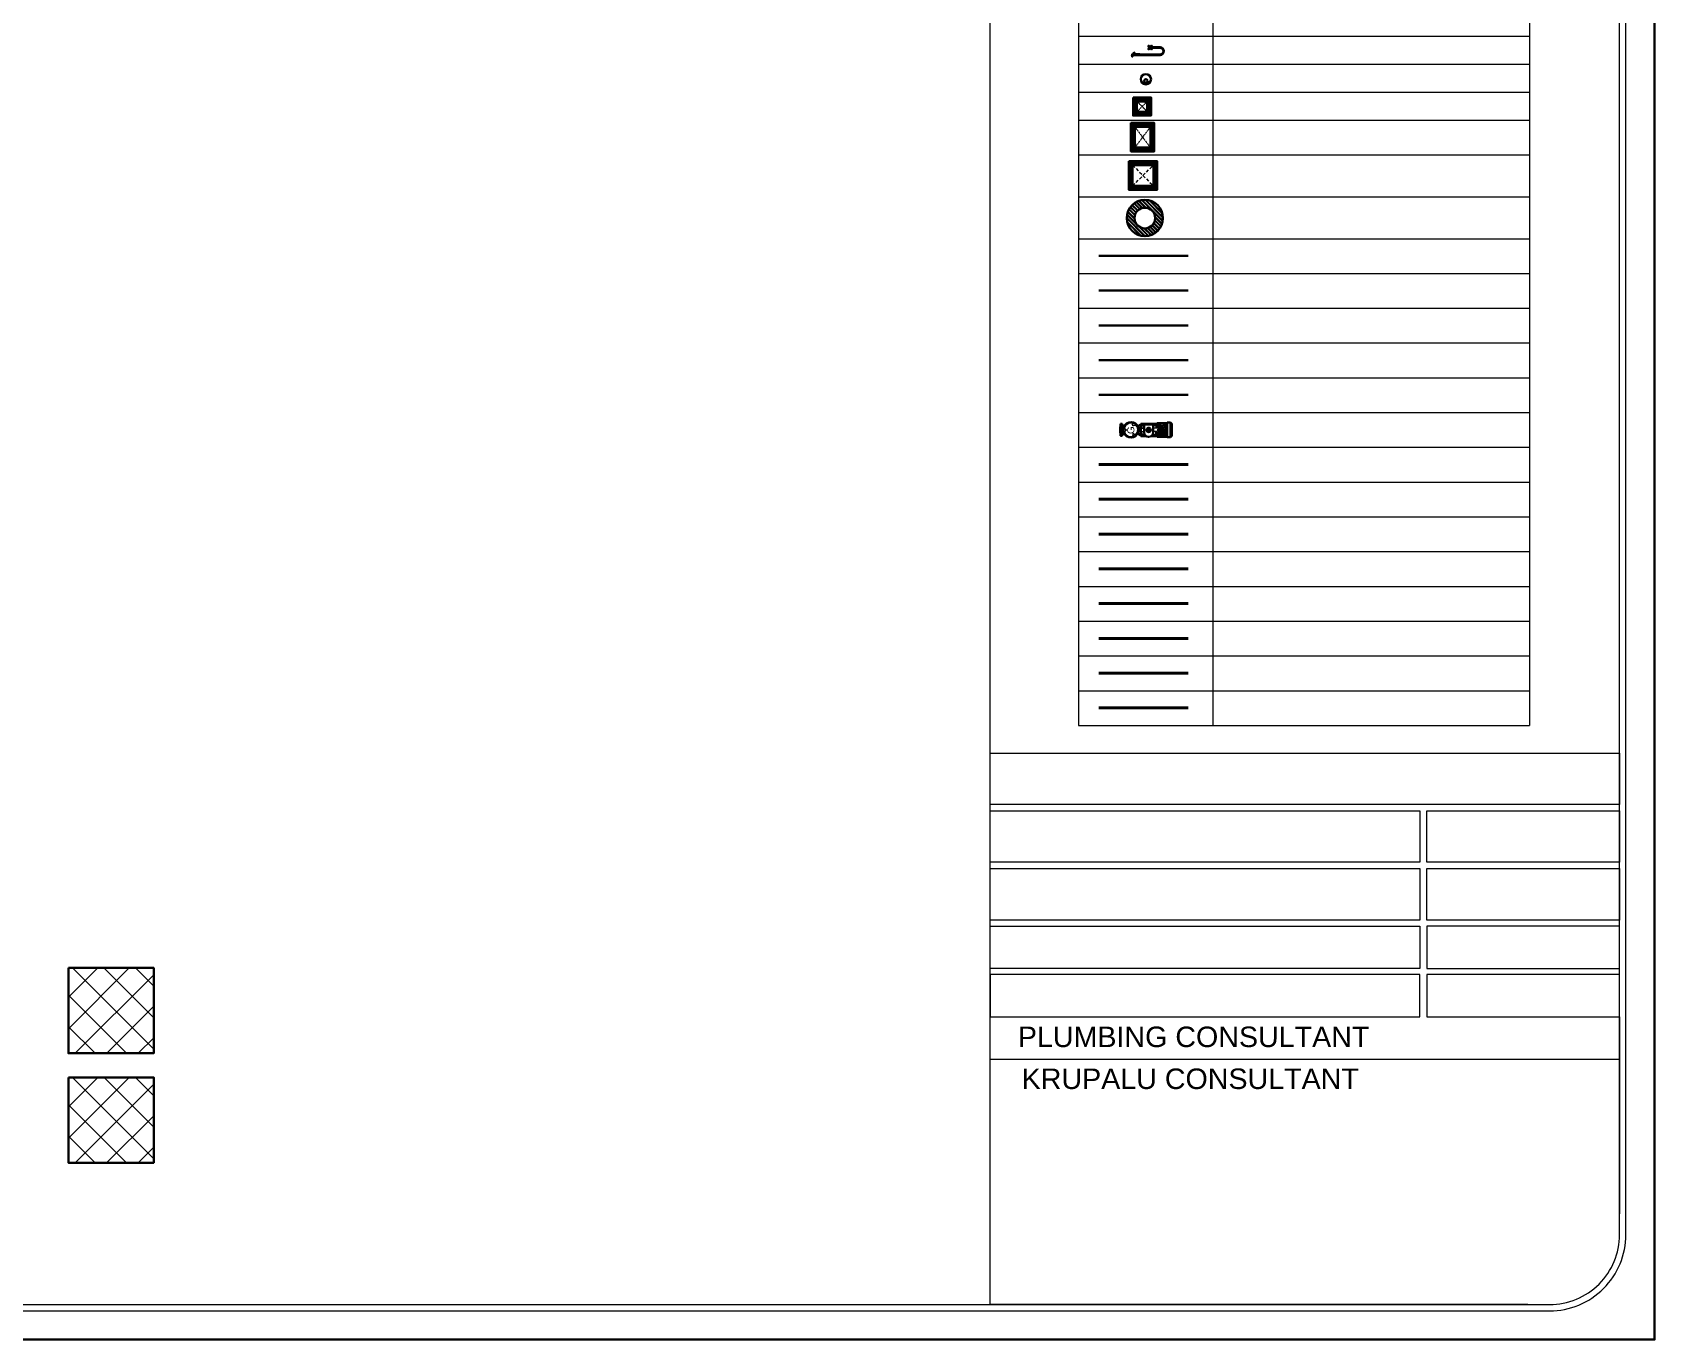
# Model space of a CAD drawing. Header units: inches. Extents: x 1807 to 67852, y 1160 to 20242.
# Drawn here: x 20446 to 21510, y 8125 to 8983 of the extents above; entities that cross this region are included whole.
import ezdxf
from ezdxf.enums import TextEntityAlignment as Align

# ---------------------------------------------------------------- set-up
doc = ezdxf.new("R2010")
doc.units = ezdxf.units.IN
doc.header["$MEASUREMENT"] = 0
doc.linetypes.add('DASHED2', pattern=[0.375, 0.25, -0.125])
for name, color, linetype, lineweight in [('0.75 WATER', 192, 'Continuous', 40), ('1 WATER', 44, 'Continuous', 40), ('1.5 WATER PIPE', 224, 'Continuous', 40), ('12 R.C.C.', 146, 'FENCELINE1', 30), ('18 R.C.C.', 98, 'FENCELINE1', 30), ('2 WATER PIPE', 225, 'Continuous', 40), ('2.5 WATER PIPE', 4, 'Continuous', 40), ('3 WATER PIPE', 3, 'Continuous', 40), ('4 R.C.C.', 6, 'FENCELINE1', 30), ('4 upvc pip', 5, 'Continuous', 30), ('4WATER PIPE', 36, 'Continuous', 40), ('9 R.C.C.', 15, 'FENCELINE1', 30), ('A-HATCH', 252, 'Continuous', 13), ('Bathing', 3, 'Continuous', 30), ('COLD WATER', 4, 'Continuous', 30), ('HATCH', 8, 'Continuous', 0), ('HOT LINE', 1, 'Continuous', 30), ('LEGEND', 7, 'Continuous', 15), ('M.H.', 1, 'Continuous', 30), ('SUNK', 216, 'Continuous', 30), ('SUNK HTACH', 165, 'Continuous', 15), ('WALLS', 7, 'Continuous', 20)]:
    doc.layers.add(name, color=color, linetype=linetype, lineweight=lineweight)
doc.layers.add('1.75', color=106, linetype='Continuous', lineweight=40, true_color=0x006b19)
doc.layers.add('6 R.C.C.', color=56, linetype='FENCELINE1', lineweight=30, true_color=0x707000)
doc.styles.add('Krupalu', font='arial.ttf', dxfattribs={"height": 8})
doc.styles.add('Krupalu 1', font='arial.ttf')
doc.linetypes.add('FENCELINE1', pattern='A,0.25,-0.1,[133,ltypeshp.shx,S=0.1,R=0,X=-0.1,Y=0],-0.1,1', length=1.45)

# ---------------------------------------------------------------- blocks, each defined once
blk = doc.blocks.new('DFGHERA')
at = {"layer": 'HATCH'}
h = blk.add_hatch(dxfattribs=at)
h.set_pattern_fill('ANSI32', color=256, scale=8, angle=90, style=0)
h.paths.add_polyline_path([(60596.9, -3942.1, 1), (60638.9, -3942.1, 1)])
h.paths.add_polyline_path([(60629.9, -3942.1, 1), (60605.9, -3942.1, 1)], flags=16)
at = {"layer": 'M.H.'}
for radius in [21, 12]:
    blk.add_circle((60617.9, -3942.1), radius, dxfattribs=at)
blk = doc.blocks.new('ASDFDSF')
at = {"layer": 'HATCH'}
h = blk.add_hatch(dxfattribs=at)
h.set_pattern_fill('ANSI32', color=256, scale=4, style=0)
h.paths.add_polyline_path([(60739.9, -3794.5), (60706.9, -3794.5), (60706.9, -3827.5), (60739.9, -3827.5)])
h.paths.add_polyline_path([(60735.4, -3799), (60735.4, -3823), (60711.4, -3823), (60711.4, -3799)], flags=16)
at = {"layer": 'HATCH', "linetype": 'DASHED2', "ltscale": 15}
for p, q in [((60711.4, -3799), (60735.4, -3823)), ((60711.4, -3823), (60735.4, -3799))]:
    blk.add_line(p, q, dxfattribs=at)
at = {"layer": 'M.H.'}
for points in [[(60706.9, -3794.5), (60739.9, -3794.5), (60739.9, -3827.5), (60706.9, -3827.5)], [(60711.4, -3799), (60735.4, -3799), (60735.4, -3823), (60711.4, -3823)]]:
    blk.add_lwpolyline(points, close=True, dxfattribs=at)
blk = doc.blocks.new('GDFHJHUKU')
at = {"layer": 'HATCH'}
h = blk.add_hatch(dxfattribs=at)
h.set_pattern_fill('ANSI32', color=256, scale=4, style=0)
h.paths.add_polyline_path([(60715.7, -3842.5), (60688.7, -3842.5), (60688.7, -3875.5), (60715.7, -3875.5)])
h.paths.add_polyline_path([(60711.2, -3871), (60693.2, -3871), (60693.2, -3847), (60711.2, -3847)], flags=16)
at = {"layer": 'HATCH', "linetype": 'DASHED2', "ltscale": 3}
for p, q in [((60693.2, -3847), (60711.2, -3871)), ((60693.2, -3871), (60711.2, -3847))]:
    blk.add_line(p, q, dxfattribs=at)
at = {"layer": 'M.H.'}
for points in [[(60688.7, -3842.5), (60715.7, -3842.5), (60715.7, -3875.5), (60688.7, -3875.5)], [(60693.2, -3847), (60711.2, -3847), (60711.2, -3871), (60693.2, -3871)]]:
    blk.add_lwpolyline(points, close=True, dxfattribs=at)
blk = doc.blocks.new('fuy')
at = {"layer": 'COLD WATER'}
blk.add_hatch(color=256, dxfattribs=at).paths.add_polyline_path([(11218.78, 91113.83, 1), (11218.78, 91116.26, 1)])
for p, q in [((11216.68, 91128.92), (11215.83, 91130.13)), ((11219.4, 91131.29), (11217.19, 91131.29)), ((11220.96, 91128.92), (11221.8, 91130.13)), ((11215.3, 91119.47), (11215.3, 91116.53)), ((11215.3, 91119.47), (11222.13, 91119.47)), ((11216.63, 91121.27), (11215.52, 91119.47)), ((11220.83, 91121.23), (11222.11, 91119.47)), ((11222.13, 91119.47), (11222.13, 91113.03)), ((11215.3, 91113.55), (11215.3, 91109.55)), ((11222.13, 91109.55), (11222.13, 91113.03)), ((11214.65, 91102.61), (11214.65, 91104.5)), ((11214.65, 91104.5), (11222.94, 91104.5)), ((11222.94, 91102.61), (11214.65, 91102.61)), ((11222.94, 91104.5), (11222.94, 91102.61))]:
    blk.add_line(p, q, dxfattribs=at)
for points in [[(11222.17, 91130.96), (11222.17, 91130.13), (11215.46, 91130.13), (11215.46, 91130.96)], [(11217.19, 91130.96), (11217.19, 91131.29), (11220.44, 91131.29), (11220.44, 91130.96)]]:
    blk.add_lwpolyline(points, close=True, dxfattribs=at)
for points in [[(11214.9, 91109.55), (11214.9, 91110.14), (11215.3, 91110.14)], [(11222.69, 91104.5), (11222.69, 91109.55), (11214.9, 91109.55), (11214.9, 91104.5)], [(11222.69, 91109.55), (11222.69, 91110.19), (11222.13, 91110.19)], [(11222.94, 91102.61), (11222.2, 91101.85), (11215.43, 91101.85), (11214.65, 91102.61)]]:
    blk.add_lwpolyline(points, dxfattribs=at)
blk.add_circle((11218.78, 91115.04), 1.22, dxfattribs=at)
for start, end in [(163.62198, 16.37802), (16.37802, 163.62198)]:
    blk.add_arc((11218.82, 91125.08), 4.4, start, end, dxfattribs=at)
at = {"layer": 'HATCH'}
for p, q in [((11217.07, 91129.12), (11217.07, 91130.13)), ((11218.82, 91130.13), (11218.82, 91129.17)), ((11220.59, 91130.13), (11220.59, 91129.11)), ((11215.93, 91119.47), (11215.93, 91117.16)), ((11216.44, 91118.98), (11215.93, 91119.47)), ((11216.44, 91117.44), (11216.44, 91118.98)), ((11216.44, 91118.98), (11217.87, 91118.98)), ((11216.63, 91119.8), (11216.63, 91121.27)), ((11217.87, 91119.47), (11217.87, 91117.76)), ((11219.76, 91119.47), (11219.76, 91117.76)), ((11221.19, 91118.98), (11219.76, 91118.98)), ((11220.83, 91119.82), (11220.83, 91121.23)), ((11221.19, 91118.98), (11221.7, 91119.47)), ((11221.19, 91117.62), (11221.19, 91118.98)), ((11215.45, 91109.55), (11215.45, 91104.5)), ((11215.93, 91112.92), (11215.93, 91110.43)), ((11216.44, 91110.92), (11215.93, 91110.43)), ((11215.93, 91110.43), (11217.87, 91110.43)), ((11215.96, 91109.55), (11215.96, 91104.5)), ((11216.44, 91112.65), (11216.44, 91110.92)), ((11216.44, 91110.92), (11217.87, 91110.92)), ((11216.46, 91109.55), (11216.46, 91104.5)), ((11216.97, 91109.55), (11216.97, 91104.5)), ((11217.48, 91109.55), (11217.48, 91104.5)), ((11217.87, 91110.43), (11217.87, 91112.33)), ((11217.98, 91109.55), (11217.98, 91104.5)), ((11218.49, 91109.55), (11218.49, 91104.5)), ((11219, 91109.55), (11219, 91108.97)), ((11219, 91105.8), (11219, 91104.5)), ((11219.27, 91108.97), (11219.25, 91105.8)), ((11219.5, 91109.55), (11219.5, 91108.97)), ((11219.5, 91105.8), (11219.5, 91104.5)), ((11219.76, 91110.43), (11219.76, 91112.33)), ((11221.19, 91110.92), (11219.76, 91110.92)), ((11221.7, 91110.43), (11219.76, 91110.43)), ((11220.56, 91108.42), (11219.95, 91108.46)), ((11220.56, 91106.47), (11219.95, 91106.45)), ((11220.01, 91109.55), (11220.01, 91108.97)), ((11220.01, 91105.8), (11220.01, 91104.5)), ((11220.52, 91109.55), (11220.52, 91108.97)), ((11220.52, 91105.8), (11220.52, 91104.5)), ((11221.02, 91109.55), (11221.02, 91108.97)), ((11221.02, 91105.8), (11221.02, 91104.5)), ((11221.19, 91112.46), (11221.19, 91110.92)), ((11221.19, 91110.92), (11221.7, 91110.43)), ((11221.53, 91109.55), (11221.53, 91108.97)), ((11221.53, 91105.8), (11221.53, 91104.5)), ((11221.7, 91112.46), (11221.7, 91110.43)), ((11222.04, 91109.55), (11222.04, 91108.97)), ((11222.04, 91105.8), (11222.04, 91104.5))]:
    blk.add_line(p, q, dxfattribs=at)
for points in [[(11219.58, 91128.61, -0.312452), (11219.62, 91128.56, -0.02483), (11219.62, 91128.47, -0.312452), (11219.58, 91128.42, 0.242394), (11218.78, 91127.63, -0.312452), (11218.73, 91127.6, -0.02483), (11218.64, 91127.6, -0.312452), (11218.59, 91127.64, 0.242394), (11217.81, 91128.43, -0.312452), (11217.77, 91128.49, -0.02483), (11217.77, 91128.58, -0.312452), (11217.81, 91128.63, 0.242394), (11218.61, 91129.41, -0.312452), (11218.66, 91129.45, -0.02483), (11218.75, 91129.45, -0.312452), (11218.8, 91129.41, 0.242394)], [(11221.51, 91122.68, -0.312452), (11221.45, 91122.67, -0.02483), (11221.37, 91122.72, -0.312452), (11221.34, 91122.78, 0.242394), (11221.05, 91123.86, -0.312452), (11221.04, 91123.92, -0.02483), (11221.09, 91124, -0.312452), (11221.15, 91124.03, 0.242394), (11222.23, 91124.32, -0.312452), (11222.29, 91124.32, -0.02483), (11222.37, 91124.28, -0.312452), (11222.4, 91124.22, 0.242394), (11222.69, 91123.14, -0.312452), (11222.7, 91123.08, -0.02483), (11222.65, 91123, -0.312452), (11222.59, 91122.97, 0.242394)], [(11215.39, 91123.95, -0.312452), (11215.41, 91124.01, -0.02483), (11215.49, 91124.05, -0.312452), (11215.56, 91124.05, 0.242394), (11216.64, 91123.76, -0.312452), (11216.7, 91123.73, -0.02483), (11216.74, 91123.65, -0.312452), (11216.73, 91123.59, 0.242394), (11216.44, 91122.51, -0.312452), (11216.42, 91122.45, -0.02483), (11216.34, 91122.4, -0.312452), (11216.28, 91122.41, 0.242394), (11215.2, 91122.7, -0.312452), (11215.14, 91122.73, -0.02483), (11215.09, 91122.81, -0.312452), (11215.1, 91122.87, 0.242394)]]:
    blk.add_lwpolyline(points, format="xyb", close=True, dxfattribs=at)
for points in [[(11216.63, 91119.47), (11216.63, 91119.8), (11216.05, 91119.8), (11216.05, 91119.47)], [(11217.94, 91119.47), (11217.94, 91119.81), (11217.33, 91119.81), (11217.33, 91119.47)], [(11219.92, 91119.47), (11219.92, 91119.81), (11219.31, 91119.81), (11219.31, 91119.47)], [(11220.83, 91119.47), (11220.83, 91119.82), (11221.44, 91119.82), (11221.44, 91119.47)], [(11222.69, 91108.97), (11222.69, 91105.8), (11218.49, 91105.8), (11218.49, 91108.97)], [(11222.21, 91108.23), (11222.21, 91106.73), (11221.12, 91106.73), (11221.12, 91108.23)]]:
    blk.add_lwpolyline(points, close=True, dxfattribs=at)
for points in [[(11221.7, 91119.47), (11221.7, 91117.62)], [(11219.13, 91109.55), (11219.13, 91110.1), (11218.24, 91110.1), (11218.24, 91109.55)], [(11220.94, 91108.78), (11220.35, 91108.78), (11219.95, 91108.46), (11219.95, 91106.45), (11220.32, 91106.07), (11220.93, 91106.08)], [(11222.69, 91108.42), (11222.23, 91108.78), (11220.94, 91108.78), (11220.56, 91108.42), (11220.56, 91106.47), (11220.93, 91106.08), (11222.27, 91106.08), (11222.69, 91106.52)]]:
    blk.add_lwpolyline(points, dxfattribs=at)
at = {"layer": 'HATCH', "ltscale": 0.5}
blk.add_circle((11218.78, 91115.04), 1.42, dxfattribs=at)
at = {"layer": 'HATCH'}
for centre, radius, start, end in [((11218.82, 91125.08), 3.84, 98.38775, 206.33381), ((11218.82, 91125.08), 3.84, 18.84286, 85.75014), ((11218.82, 91125.08), 3.84, 338.97142, 18.84286), ((11218.82, 91125.08), 3.84, 218.97142, 326.33381), ((11218.82, 91115.04), 2.88, 63.93821, 116.06179), ((11218.82, 91115.04), 2.88, 243.93821, 296.06179)]:
    blk.add_arc(centre, radius, start, end, dxfattribs=at)
at = {"layer": 'HOT LINE'}
for p, q in [((11217.41, 91117.62), (11221.81, 91117.62)), ((11221.81, 91112.46), (11221.81, 91117.62)), ((11217.41, 91112.46), (11221.81, 91112.46))]:
    blk.add_line(p, q, dxfattribs=at)
blk.add_arc((11217.41, 91115.04), 2.58, 90, 270, dxfattribs=at)
at = {"layer": 'LEGEND', "style": 'Krupalu 1'}
blk.add_text('G', height=4, dxfattribs=at).set_placement((11218.61, 91123.17), align=Align.CENTER)
blk = doc.blocks.new('MMKKJ')
at = {"layer": 'Bathing'}
for centre, radius in [((30550.07, -6434.31), 1.69), ((30550.07, -6434.87), 0.608)]:
    blk.add_circle(centre, radius, dxfattribs=at)
blk = doc.blocks.new('JGHVB')
at = {"layer": 'Bathing'}
for p, q in [((30486.14, -6376.03), (30485.23, -6375.86)), ((30486.21, -6375.68), (30485.3, -6375.51)), ((30485.7, -6377.86), (30485.7, -6375.95)), ((30486.05, -6377.86), (30485.7, -6377.86)), ((30485.7, -6378.67), (30485.7, -6377.9)), ((30486.05, -6377.9), (30485.7, -6377.9)), ((30486.05, -6376.67), (30485.71, -6376.67)), ((30485.72, -6377.9), (30485.72, -6377.86)), ((30486, -6378.87), (30485.74, -6378.87)), ((30485.74, -6378.87), (30485.74, -6379.27)), ((30486, -6379.27), (30485.74, -6379.27)), ((30485.78, -6386.66, -7.68), (30485.78, -6379.27)), ((30485.98, -6386.66, -7.68), (30485.98, -6379.27)), ((30486, -6378.87), (30486, -6379.27)), ((30486.03, -6377.9), (30486.03, -6377.86)), ((30486.05, -6377.86), (30486.05, -6376.02)), ((30486.05, -6378.67), (30486.05, -6377.9)), ((30486.2, -6375.99), (30486.67, -6376.47)), ((30486.24, -6375.83), (30486.73, -6376.41)), ((30488.47, -6382.84), (30488.25, -6383.06)), ((30488.26, -6382.37), (30488.47, -6382.59)), ((30488.39, -6382.23), (30488.61, -6382.45)), ((30488.61, -6382.98), (30488.39, -6383.2)), ((30488.52, -6383.31), (30488.52, -6383.57)), ((30488.52, -6383.31), (30488.61, -6383.31)), ((30488.52, -6383.57), (30488.69, -6383.57, 0)), ((30488.61, -6382.98), (30488.61, -6383.48)), ((30488.87, -6383.48), (30488.61, -6383.48)), ((30488.64, -6386.66, -3.21), (30488.64, -6383.57, 0)), ((30488.64, -6386.66, -3.21), (30488.64, -6383.57, 0)), ((30488.64, -6386.66, -3.8), (30488.64, -6383.61, -0.62)), ((30488.95, -6383.57), (30488.69, -6383.57, 0)), ((30488.84, -6386.66, -3.21), (30488.84, -6383.57, 0)), ((30488.84, -6386.66, -3.21), (30488.84, -6383.57, 0)), ((30488.84, -6386.66, -3.8), (30488.84, -6383.61, -0.62)), ((30489.08, -6382.23), (30488.86, -6382.45)), ((30488.87, -6382.98), (30489.08, -6383.2)), ((30488.87, -6382.98), (30488.87, -6383.48)), ((30488.95, -6383.31), (30488.87, -6383.31)), ((30488.95, -6383.31), (30488.95, -6383.57)), ((30489.22, -6382.37), (30489, -6382.59)), ((30489, -6382.84), (30489.22, -6383.06))]:
    blk.add_line(p, q, dxfattribs=at)
for centre, radius in [((30488.19, -6382.17), 0.212), ((30488.19, -6383.26), 0.212), ((30488.74, -6382.72), 0.295), ((30488.74, -6382.72), 0.197), ((30489.28, -6382.17), 0.212), ((30489.29, -6383.26), 0.212)]:
    blk.add_circle(centre, radius, dxfattribs=at)
for centre, radius, start, end in [((30486.55, -6378.58), 0.857, 181.59502, 199.5098), ((30485.2, -6378.58), 0.857, 340.4902, 358.40498), ((30486.71, -6376.45), 0.0415, 210.38984, 54.06161), ((30487.31, -6386.65, -7.68), 1.53, 180.35372, 359.64628), ((30487.31, -6386.65, -7.68), 1.33, 180.35372, 359.64628)]:
    blk.add_arc(centre, radius, start, end, dxfattribs=at)
at = {"layer": 'Bathing', "extrusion": (0, 0, -1)}
blk.add_ellipse((30485.26, -6375.68), major_axis=(-0.034, -0.175), ratio=0.332332, dxfattribs=at)
blk.add_ellipse((30486.18, -6375.86), major_axis=(-0.034, -0.175), ratio=0.332332, start_param=3.141593, end_param=6.283185, dxfattribs=at)
blk = doc.blocks.new('SDHGFH')
at = {"layer": 'HATCH'}
h = blk.add_hatch(dxfattribs=at)
h.set_pattern_fill('ANSI32', color=256, scale=4, style=0)
h.paths.add_polyline_path([(60723, -3901.4), (60702, -3901.4), (60702, -3922.4), (60723, -3922.4)])
h.paths.add_polyline_path([(60718.5, -3905.9), (60718.5, -3917.9), (60706.5, -3917.9), (60706.5, -3905.9)], flags=16)
at = {"layer": 'HATCH', "linetype": 'DASHED2'}
for p, q in [((60718.5, -3917.9), (60706.5, -3905.9)), ((60706.5, -3917.9), (60718.5, -3905.9))]:
    blk.add_line(p, q, dxfattribs=at)
at = {"layer": 'M.H.'}
for points in [[(60702, -3901.4), (60723, -3901.4), (60723, -3922.4), (60702, -3922.4)], [(60706.5, -3905.9), (60718.5, -3905.9), (60718.5, -3917.9), (60706.5, -3917.9)]]:
    blk.add_lwpolyline(points, close=True, dxfattribs=at)

msp = doc.modelspace()

# ---------------------------------------------------------------- hatches: boundary and pattern name
at = {"layer": 'SUNK HTACH', "ltscale": 10}
h = msp.add_hatch(dxfattribs=at)
h.set_pattern_fill('ANSI37', color=114, scale=116.64, style=0)
h.set_pattern_definition([(45, (12418.546, -104632.591), (-10.3096169, 10.3096169), []), (135, (12418.546, -104632.591), (-10.3096169, -10.3096169), [])])
h.paths.add_polyline_path([(20469.7, 8369.1), (20525.7, 8369.1), (20525.7, 8313.1), (20469.7, 8313.1)])
h = msp.add_hatch(dxfattribs=at)
h.set_pattern_fill('ANSI37', color=256, scale=116.64, style=0)
h.set_pattern_definition([(45, (12418.546, -104704.362), (-10.3096169, 10.3096169), []), (135, (12418.546, -104704.362), (-10.3096169, -10.3096169), [])])
h.paths.add_polyline_path([(20469.7, 8297.3), (20525.7, 8297.3), (20525.7, 8241.3), (20469.7, 8241.3)])

# ---------------------------------------------------------------- linework, layer by layer
at = {"layer": '0.75 WATER', "ltscale": 10}
msp.add_line((21203.9, 8539.6, -4), (21145.4, 8539.6, -4), dxfattribs=at)
at = {"layer": '1 WATER', "ltscale": 10}
msp.add_line((21203.9, 8562.4, -4), (21145.4, 8562.4, -4), dxfattribs=at)
at = {"layer": '1.5 WATER PIPE', "ltscale": 10}
msp.add_line((21203.9, 8608, -4), (21145.4, 8608, -4), dxfattribs=at)
at = {"layer": '1.75', "ltscale": 10}
msp.add_line((21203.9, 8585.2, -4), (21145.4, 8585.2, -4), dxfattribs=at)
at = {"layer": '12 R.C.C.', "ltscale": 5}
msp.add_line((21203.9, 8813.2, -4), (21145.4, 8813.2, -4), dxfattribs=at)
at = {"layer": '18 R.C.C.', "ltscale": 5}
msp.add_line((21203.9, 8836, -4), (21145.4, 8836, -4), dxfattribs=at)
at = {"layer": '2 WATER PIPE', "ltscale": 10}
msp.add_line((21203.9, 8630.8, -4), (21145.4, 8630.8, -4), dxfattribs=at)
at = {"layer": '2.5 WATER PIPE', "ltscale": 10}
msp.add_line((21203.9, 8653.6, -4), (21145.4, 8653.6, -4), dxfattribs=at)
at = {"layer": '3 WATER PIPE', "ltscale": 10}
msp.add_line((21203.9, 8676.4, -4), (21145.4, 8676.4, -4), dxfattribs=at)
at = {"layer": '4 R.C.C.', "ltscale": 5}
msp.add_line((21203.9, 8744.8, -4), (21145.4, 8744.8, -4), dxfattribs=at)
at = {"layer": '4 upvc pip'}
msp.add_lwpolyline([(19086.6, 9838.8), (21509.8, 9838.8), (21509.8, 8125.4), (19086.6, 8125.4)], close=True, dxfattribs=at)
at = {"layer": '4WATER PIPE', "ltscale": 10}
msp.add_line((21203.9, 8699.2, -4), (21145.4, 8699.2, -4), dxfattribs=at)
at = {"layer": '6 R.C.C.', "ltscale": 5}
msp.add_line((21203.9, 8767.6, -4), (21145.4, 8767.6, -4), dxfattribs=at)
at = {"layer": '9 R.C.C.', "ltscale": 5}
msp.add_line((21203.9, 8790.4, -4), (21145.4, 8790.4, -4), dxfattribs=at)
at = {"layer": 'A-HATCH'}
msp.add_line((21074.2, 8148.4), (21074.2, 9815.9), dxfattribs=at)
for points in [[(21444.1, 9820), (19148.3, 9820, 0.414214), (19105.4, 9777.1), (19105.4, 8191.2, 0.414214), (19152.4, 8144.2), (21441, 8144.2, 0.414214), (21491, 8194.2), (21491, 9773, 0.414214)], [(21444.1, 9815.9), (19148.3, 9815.9, 0.414214), (19109.5, 9777.1), (19109.5, 8191.2, 0.414214), (19152.4, 8148.4), (21441, 8148.4, 0.414214), (21486.9, 8194.2), (21486.9, 9773, 0.414214)]]:
    msp.add_lwpolyline(points, format="xyb", close=True, dxfattribs=at)
at = {"layer": 'HATCH', "ltscale": 10}
for p, q in [((21074.2, 8148.4), (21074.2, 8337.1)), ((21486.9, 8337.1), (21486.9, 8207.9)), ((21426.8, 8148.4), (21074.2, 8148.4))]:
    msp.add_line(p, q, dxfattribs=at)
at = {"layer": 'HATCH', "ltscale": 40}
msp.add_line((21074.2, 8309.2), (21486.9, 8309.2), dxfattribs=at)
at = {"layer": 'HATCH', "ltscale": 10}
for points in [[(21074.2, 8510), (21486.9, 8510), (21486.9, 8476.2), (21074.2, 8476.2)], [(21074.2, 8472.1), (21355.8, 8472.1), (21355.8, 8438.4), (21074.2, 8438.4)], [(21360.5, 8472.1), (21486.9, 8472.1), (21486.9, 8438.4), (21360.5, 8438.4)], [(21074.2, 8434.3), (21355.8, 8434.3), (21355.8, 8400.5), (21074.2, 8400.5)], [(21360.5, 8434.3), (21486.9, 8434.3), (21486.9, 8400.5), (21360.5, 8400.5)], [(21360.5, 8368.8), (21486.9, 8368.8), (21486.9, 8396.4), (21360.5, 8396.4)], [(21355.8, 8364.7), (21074.2, 8364.7), (21074.2, 8337.1), (21355.8, 8337.1)], [(21360.5, 8337.1), (21486.9, 8337.1), (21486.9, 8364.7), (21360.5, 8364.7)]]:
    msp.add_lwpolyline(points, close=True, dxfattribs=at)
msp.add_lwpolyline([(21193.8, 8368.8), (21074.2, 8368.8), (21074.2, 8396.4), (21355.8, 8396.4), (21355.8, 8368.8), (21193.8, 8368.8)], dxfattribs=at)
at = {"layer": 'SUNK'}
for points in [[(20469.7, 8369.1), (20525.7, 8369.1), (20525.7, 8313.1), (20469.7, 8313.1)], [(20469.7, 8297.3), (20525.7, 8297.3), (20525.7, 8241.3), (20469.7, 8241.3)]]:
    msp.add_lwpolyline(points, close=True, dxfattribs=at)
at = {"layer": 'WALLS'}
for p, q in [((21132.1, 9359.5), (21132.1, 8528.1)), ((21220.1, 9359.5), (21220.1, 8528.1)), ((21427.7, 9359.5), (21427.7, 8528.1)), ((21132.1, 8980.1), (21427.7, 8980.1)), ((21132.1, 8961.7), (21427.7, 8961.7)), ((21132.1, 8943.3), (21427.7, 8943.3)), ((21132.1, 8925), (21427.7, 8925)), ((21132.1, 8902.2), (21427.7, 8902.2)), ((21132.1, 8874.7), (21427.7, 8874.7)), ((21132.1, 8847.2), (21427.7, 8847.2)), ((21132.1, 8824.4), (21427.7, 8824.4)), ((21132.1, 8801.7), (21427.7, 8801.7)), ((21132.1, 8778.9), (21427.7, 8778.9)), ((21132.1, 8756.1), (21427.7, 8756.1)), ((21132.1, 8733.3), (21427.7, 8733.3)), ((21132.1, 8710.5), (21427.7, 8710.5)), ((21132.1, 8687.7), (21427.7, 8687.7)), ((21132.1, 8664.9), (21427.7, 8664.9)), ((21132.1, 8642.1), (21427.7, 8642.1)), ((21132.1, 8619.3), (21427.7, 8619.3)), ((21132.1, 8596.5), (21427.7, 8596.5)), ((21132.1, 8573.7), (21427.7, 8573.7)), ((21132.1, 8550.9), (21427.7, 8550.9)), ((21132.1, 8528.1), (21427.7, 8528.1))]:
    msp.add_line(p, q, dxfattribs=at)

# ---------------------------------------------------------------- block references
at = {"layer": 'Bathing', "xscale": 1.651744327461226, "yscale": 1.651744327461226, "zscale": 1.651744327461226, "rotation": 90}
msp.add_blockref('JGHVB', (10636.4, -41387, 4.6), dxfattribs=at)
at = {"layer": 'Bathing', "xscale": 1.98209319295467, "yscale": 1.98209319295467, "zscale": 1.98209319295467}
msp.add_blockref('MMKKJ', (-39376.8, 21705.2), dxfattribs=at)
at = {"layer": 'COLD WATER', "xscale": 1.156221029222858, "yscale": 1.156221029222858, "zscale": 1.156221029222858, "rotation": 90}
msp.add_blockref('fuy', (126527.2, -4249.5), dxfattribs=at)
at = {"layer": 'M.H.', "xscale": 0.5665483043192008, "yscale": 0.5665483043192008, "zscale": 0.5665483043192008}
for name, p in [('SDHGFH', (-13222.8, 11150.2, -0.1)), ('GDFHJHUKU', (-13216.6, 11100.1)), ('ASDFDSF', (-13228.4, 11047.8)), ('DFGHERA', (-13167.4, 11094.2))]:
    msp.add_blockref(name, p, dxfattribs=at)

# ---------------------------------------------------------------- texts
at = {"layer": 'HOT LINE', "style": 'Krupalu'}
for s, p in [('PLUMBING CONSULTANT', (21092.3, 8317.2)), ('KRUPALU CONSULTANT                          ', (21094.8, 8289.7))]:
    msp.add_text(s, height=13.439, dxfattribs=at).set_placement(p)

doc.saveas('drawing.dxf')
